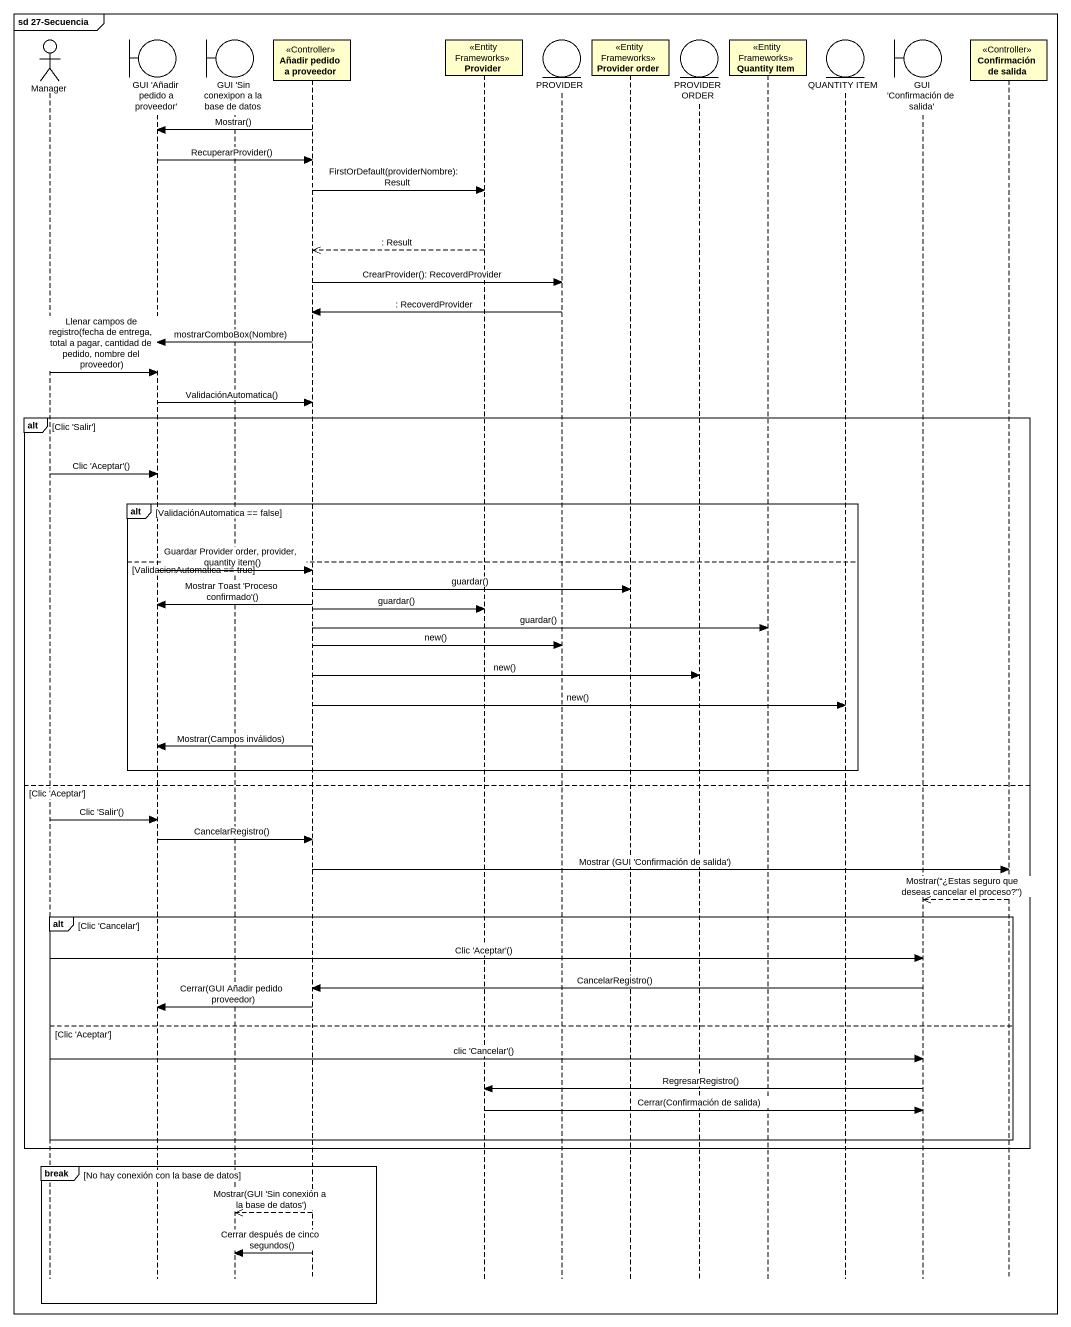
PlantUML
@startuml
mainframe sd 27-Secuencia
hide footbox
actor Manager
boundary "GUI 'Añadir pedido a proveedor'" as GUI_Añadir_pedido_a
boundary "GUI 'Sin conexipon a la base de datos" as GUI_Sin_conexipon_a_la_base
participant "Añadir pedido a proveedor" as Añadir_pedido_a_proveedor <<Controller>>
participant Provider <<Entity Frameworks>>
entity PROVIDER
participant "Provider order" as Provider_order <<Entity Frameworks>>
entity "PROVIDER ORDER" as PROVIDER_ORDER
participant "Quantity Item" as Quantity_Item <<Entity Frameworks>>
entity "QUANTITY ITEM" as QUANTITY_ITEM
boundary "GUI 'Confirmación de salida'" as GUI_Confirmación_de_salida
participant "Confirmación de salida" as Confirmación_de_salida <<Controller>>

Añadir_pedido_a_proveedor -> GUI_Añadir_pedido_a : Mostrar()
GUI_Añadir_pedido_a -> Añadir_pedido_a_proveedor : RecuperarProvider()
Añadir_pedido_a_proveedor -> Provider : FirstOrDefault(providerNombre): Result
Provider -->> Añadir_pedido_a_proveedor : : Result
Añadir_pedido_a_proveedor -> PROVIDER : CrearProvider(): RecoverdProvider
PROVIDER -> Añadir_pedido_a_proveedor : : RecoverdProvider
Añadir_pedido_a_proveedor -> GUI_Añadir_pedido_a : mostrarComboBox(Nombre)
Manager -> GUI_Añadir_pedido_a : Llenar campos de registro(fecha de entrega, total a pagar, cantidad de pedido, nombre del proveedor)
GUI_Añadir_pedido_a -> Añadir_pedido_a_proveedor : ValidaciónAutomatica()
alt Clic 'Salir'
  Manager -> GUI_Añadir_pedido_a : Clic 'Aceptar'()
  alt ValidaciónAutomatica == false
  else ValidacionAutomatica == true
    GUI_Añadir_pedido_a -> Añadir_pedido_a_proveedor : Guardar Provider order, provider, quantity item()
    Añadir_pedido_a_proveedor -> Provider_order : guardar()
    Añadir_pedido_a_proveedor -> GUI_Añadir_pedido_a : Mostrar Toast 'Proceso confirmado'()
    Añadir_pedido_a_proveedor -> Provider : guardar()
    Añadir_pedido_a_proveedor -> Quantity_Item : guardar()
    Añadir_pedido_a_proveedor -> PROVIDER : new()
    Añadir_pedido_a_proveedor -> PROVIDER_ORDER : new()
    Añadir_pedido_a_proveedor -> QUANTITY_ITEM : new()
    Añadir_pedido_a_proveedor -> GUI_Añadir_pedido_a : Mostrar(Campos inválidos)
  end
else Clic 'Aceptar'
  Manager -> GUI_Añadir_pedido_a : Clic 'Salir'()
  GUI_Añadir_pedido_a -> Añadir_pedido_a_proveedor : CancelarRegistro()
  Añadir_pedido_a_proveedor -> Confirmación_de_salida : Mostrar (GUI 'Confirmación de salida')
  Confirmación_de_salida -->> GUI_Confirmación_de_salida : Mostrar(“¿Estas seguro que deseas cancelar el proceso?”)
  alt Clic 'Cancelar'
    Manager -> GUI_Confirmación_de_salida : Clic 'Aceptar'()
    GUI_Confirmación_de_salida -> Añadir_pedido_a_proveedor : CancelarRegistro()
    Añadir_pedido_a_proveedor -> GUI_Añadir_pedido_a : Cerrar(GUI Añadir pedido proveedor)
  else Clic 'Aceptar'
    Manager -> GUI_Confirmación_de_salida : clic 'Cancelar'()
    GUI_Confirmación_de_salida -> Provider : RegresarRegistro()
    Provider -> GUI_Confirmación_de_salida : Cerrar(Confirmación de salida)
  end
end
break No hay conexión con la base de datos
  Añadir_pedido_a_proveedor -->> GUI_Sin_conexipon_a_la_base : Mostrar(GUI 'Sin conexión a la base de datos')
  Añadir_pedido_a_proveedor -> GUI_Sin_conexipon_a_la_base : Cerrar después de cinco segundos()
end
@enduml
